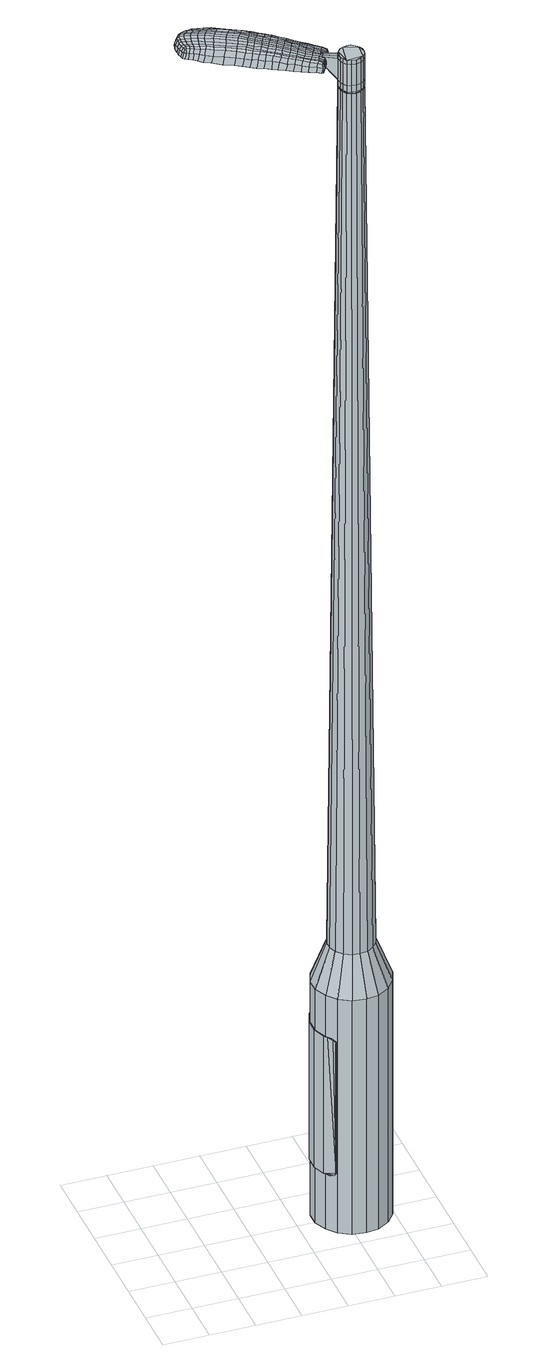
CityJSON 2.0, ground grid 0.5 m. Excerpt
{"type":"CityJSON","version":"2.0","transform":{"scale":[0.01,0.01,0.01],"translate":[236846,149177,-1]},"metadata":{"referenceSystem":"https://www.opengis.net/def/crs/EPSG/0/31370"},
"CityObjects":{
"object1":{"type":"GenericCityObject","attributes":{"cluster":70,"mean_distance_to_centroid":0.212,"new_centroid_x":236848.13,"new_centroid_y":149178.08,"mean_distance_to_camera":7.91,"H1":30.69,"H2":9.6,"Z_final":110.13,"cluster2":-1,"proj_x":236850.9,"proj_y":149173.03,"id_line":81438,"bearing_l":241.26,"distance":5.76,"orientation":"right","G_obj":151.26},"geometry":[{"type":"MultiSurface","lod":"2","boundaries":[[[0,1,2,3]],[[1,4,5,2]],[[4,6,7,5]],[[6,8,9,7]],[[8,10,11,9]],[[10,12,13,11]],[[12,14,15,13]],[[14,16,17,15]],[[16,18,19,17]],[[18,20,21,19]],[[20,22,23,21]],[[22,24,25,23]],[[24,26,27,25]],[[26,28,29,27]],[[28,30,31,29]],[[30,32,33,31]],[[32,34,35,33]],[[34,0,3,35]],[[36,37,38,39]],[[38,40,41,42]],[[41,43,42]],[[42,44,45,46]],[[45,47,46]],[[46,48,49,50]],[[49,51,50]],[[42,46,50,38]],[[50,52,39,38]],[[53,36,39]],[[2,5,7,35]],[[7,9,11,15]],[[11,13,15]],[[15,17,19,23]],[[19,21,23]],[[23,25,27,31]],[[27,29,31]],[[15,23,31,7]],[[31,33,35,7]],[[3,2,35]],[[1,0,54,55]],[[0,34,56,54]],[[34,32,57,56]],[[32,30,58,57]],[[30,28,59,58]],[[28,26,60,59]],[[26,24,61,60]],[[24,22,62,61]],[[22,20,63,62]],[[20,18,64,63]],[[18,16,65,64]],[[16,14,66,65]],[[14,12,67,66]],[[12,10,68,67]],[[10,8,69,68]],[[8,6,70,69]],[[6,4,71,70]],[[4,1,55,71]],[[55,54,72,73]],[[54,56,74,72]],[[56,57,75,74]],[[57,58,76,75]],[[58,59,77,76]],[[59,60,78,77]],[[60,61,79,78]],[[61,62,80,79]],[[62,63,81,80]],[[63,64,82,81]],[[64,65,83,82]],[[65,66,84,83]],[[66,67,85,84]],[[67,68,86,85]],[[68,69,87,86]],[[69,70,88,87]],[[70,71,89,88]],[[71,55,73,89]],[[90,91,92,73]],[[93,94,91,90]],[[75,95,94,93]],[[96,97,95,75]],[[98,99,97,96]],[[100,101,99,98]],[[102,103,101,100]],[[104,105,103,102]],[[106,107,105,104]],[[108,109,107,106]],[[83,110,109,108]],[[111,112,110,83]],[[85,113,112,111]],[[86,114,113,85]],[[115,116,114,86]],[[117,118,116,115]],[[89,119,118,117]],[[73,92,119,89]],[[120,121,122,123]],[[124,120,123,125]],[[126,124,125,127]],[[128,126,127,129]],[[130,128,129,131]],[[132,130,131,133]],[[134,132,133,135]],[[136,134,135,137]],[[138,136,137,139]],[[140,138,139,141]],[[142,140,141,143]],[[144,142,143,145]],[[146,144,145,147]],[[148,146,147,149]],[[150,148,149,151]],[[152,150,151,153]],[[72,90,73]],[[72,74,93,90]],[[74,75,93]],[[76,96,75]],[[76,77,98,96]],[[77,78,100,98]],[[78,79,102,100]],[[79,80,104,102]],[[80,81,106,104]],[[81,82,108,106]],[[82,83,108]],[[84,111,83]],[[84,85,111]],[[87,115,86]],[[87,88,117,115]],[[88,89,117]],[[154,92,91]],[[155,118,119]],[[155,156,116,118]],[[156,114,116]],[[157,112,113]],[[157,110,112]],[[158,109,110]],[[158,159,107,109]],[[159,160,105,107]],[[160,161,103,105]],[[161,162,101,103]],[[162,163,99,101]],[[163,164,97,99]],[[164,95,97]],[[165,94,95]],[[165,154,91,94]],[[39,52,152,166]],[[92,154,167,153]],[[53,39,166,121]],[[154,165,122,167]],[[36,53,121,120]],[[165,95,123,122]],[[37,36,120,124]],[[95,164,125,123]],[[38,37,124,126]],[[164,163,127,125]],[[40,38,126,128]],[[163,162,129,127]],[[41,40,128,130]],[[162,161,131,129]],[[43,41,130,132]],[[161,160,133,131]],[[42,43,132,134]],[[160,159,135,133]],[[44,42,134,136]],[[159,158,137,135]],[[45,44,136,138]],[[158,110,139,137]],[[47,45,138,140]],[[110,157,141,139]],[[46,47,140,142]],[[157,113,143,141]],[[48,46,142,144]],[[113,114,145,143]],[[49,48,144,146]],[[114,156,147,145]],[[51,49,146,148]],[[156,155,149,147]],[[50,51,148,150]],[[155,119,151,149]],[[52,50,150,152]],[[119,92,153,151]],[[152,153,168,169]],[[153,167,170,168]],[[167,122,171,170]],[[122,121,172,171]],[[121,166,173,172]],[[166,152,169,173]],[[174,175,176,177]],[[178,174,177,179]],[[174,178,180,181]],[[175,174,181,182]],[[183,184,185,186]],[[187,183,186,188]],[[183,187,189,190]],[[184,183,190,191]],[[192,193,194,195]],[[196,192,195,197]],[[192,196,198,199]],[[193,192,199,200]],[[201,202,203,204]],[[205,201,204,206]],[[201,205,207,208]],[[202,201,208,209]],[[210,211,212,213]],[[214,210,213,215]],[[210,214,216,217]],[[211,210,217,218]],[[219,220,221,222]],[[223,219,222,224]],[[219,223,225,226]],[[220,219,226,227]],[[228,229,230,231]],[[220,228,231,221]],[[228,220,227,232]],[[229,228,232,233]],[[234,235,236,237]],[[229,234,237,230]],[[234,229,233,238]],[[235,234,238,239]],[[240,178,179,241]],[[235,240,241,236]],[[240,235,239,242]],[[178,240,242,180]],[[243,244,245,246]],[[247,243,246,248]],[[243,247,249,250]],[[244,243,250,251]],[[252,253,254,255]],[[244,252,255,245]],[[252,244,251,256]],[[253,252,256,257]],[[258,259,260,261]],[[253,258,261,254]],[[258,253,257,262]],[[259,258,262,263]],[[264,265,266,267]],[[259,264,267,260]],[[264,259,263,268]],[[265,264,268,269]],[[270,175,182,271]],[[265,270,271,266]],[[270,265,269,272]],[[175,270,272,176]],[[273,274,275,276]],[[277,273,276,278]],[[273,277,279,280]],[[274,273,280,281]],[[282,283,284,285]],[[274,282,285,275]],[[282,274,281,286]],[[283,282,286,287]],[[288,289,290,291]],[[283,288,291,284]],[[288,283,287,292]],[[289,288,292,293]],[[294,187,188,295]],[[289,294,295,290]],[[294,289,293,296]],[[187,294,296,189]],[[297,298,299,300]],[[301,297,300,302]],[[297,301,303,304]],[[298,297,304,305]],[[306,307,308,309]],[[298,306,309,299]],[[306,298,305,310]],[[307,306,310,311]],[[312,313,314,315]],[[307,312,315,308]],[[312,307,311,316]],[[313,312,316,317]],[[318,319,320,321]],[[313,318,321,314]],[[318,313,317,322]],[[319,318,322,323]],[[324,184,191,325]],[[319,324,325,320]],[[324,319,323,326]],[[184,324,326,185]],[[327,213,212,328]],[[329,327,328,330]],[[327,329,331,332]],[[213,327,332,215]],[[333,329,330,334]],[[335,333,334,336]],[[333,335,337,338]],[[329,333,338,331]],[[339,335,336,340]],[[341,339,340,342]],[[339,341,343,344]],[[335,339,344,337]],[[345,341,342,346]],[[347,345,346,348]],[[345,347,349,350]],[[341,345,350,343]],[[351,347,348,352]],[[202,351,352,203]],[[351,202,209,353]],[[347,351,353,349]],[[354,355,200,199]],[[356,354,199,198]],[[354,356,357,358]],[[355,354,358,359]],[[360,361,359,358]],[[362,360,358,357]],[[360,362,363,364]],[[361,360,364,365]],[[366,367,365,364]],[[368,366,364,363]],[[366,368,369,370]],[[367,366,370,371]],[[372,373,371,370]],[[374,372,370,369]],[[372,374,207,205]],[[373,372,205,206]],[[375,376,377,378]],[[277,375,378,279]],[[375,277,278,379]],[[376,375,379,380]],[[381,196,197,382]],[[376,381,382,377]],[[381,376,380,383]],[[196,381,383,198]],[[384,385,386,387]],[[223,384,387,225]],[[384,223,224,388]],[[385,384,388,389]],[[390,391,392,393]],[[385,390,393,386]],[[390,385,389,394]],[[391,390,394,395]],[[396,193,200,397]],[[391,396,397,392]],[[396,391,395,398]],[[193,396,398,194]],[[399,400,401,402]],[[181,399,402,182]],[[399,181,180,403]],[[400,399,403,404]],[[405,406,407,408]],[[400,405,408,401]],[[405,400,404,409]],[[406,405,409,410]],[[411,204,203,412]],[[406,411,412,407]],[[411,406,410,413]],[[204,411,413,206]],[[414,415,416,417]],[[186,414,417,188]],[[414,186,185,418]],[[415,414,418,419]],[[420,208,207,421]],[[415,420,421,416]],[[420,415,419,422]],[[208,420,422,209]],[[423,424,425,426]],[[301,423,426,303]],[[423,301,302,427]],[[424,423,427,428]],[[429,214,215,430]],[[424,429,430,425]],[[429,424,428,431]],[[214,429,431,216]],[[432,433,434,435]],[[247,432,435,249]],[[432,247,248,436]],[[433,432,436,437]],[[438,439,440,441]],[[433,438,441,434]],[[438,433,437,442]],[[439,438,442,443]],[[444,211,218,445]],[[439,444,445,440]],[[444,439,443,446]],[[211,444,446,212]],[[447,448,437,436]],[[246,447,436,248]],[[447,246,245,449]],[[448,447,449,450]],[[451,452,443,442]],[[448,451,442,437]],[[451,448,450,453]],[[452,451,453,454]],[[455,328,212,446]],[[452,455,446,443]],[[455,452,454,456]],[[328,455,456,330]],[[457,458,459,460]],[[304,457,460,305]],[[457,304,303,426]],[[458,457,426,425]],[[461,332,331,462]],[[458,461,462,459]],[[461,458,425,430]],[[332,461,430,215]],[[463,464,450,449]],[[255,463,449,245]],[[463,255,254,465]],[[464,463,465,466]],[[467,468,454,453]],[[464,467,453,450]],[[467,464,466,469]],[[468,467,469,470]],[[471,334,330,456]],[[468,471,456,454]],[[471,468,470,472]],[[334,471,472,336]],[[473,474,475,476]],[[310,473,476,311]],[[473,310,305,460]],[[474,473,460,459]],[[477,338,337,478]],[[474,477,478,475]],[[477,474,459,462]],[[338,477,462,331]],[[479,480,466,465]],[[261,479,465,254]],[[479,261,260,481]],[[480,479,481,482]],[[483,484,470,469]],[[480,483,469,466]],[[483,480,482,485]],[[484,483,485,486]],[[487,340,336,472]],[[484,487,472,470]],[[487,484,486,488]],[[340,487,488,342]],[[489,490,491,492]],[[316,489,492,317]],[[489,316,311,476]],[[490,489,476,475]],[[493,344,343,494]],[[490,493,494,491]],[[493,490,475,478]],[[344,493,478,337]],[[495,496,482,481]],[[267,495,481,260]],[[495,267,266,497]],[[496,495,497,498]],[[499,500,486,485]],[[496,499,485,482]],[[499,496,498,501]],[[500,499,501,502]],[[503,346,342,488]],[[500,503,488,486]],[[503,500,502,504]],[[346,503,504,348]],[[505,506,507,508]],[[322,505,508,323]],[[505,322,317,492]],[[506,505,492,491]],[[509,350,349,510]],[[506,509,510,507]],[[509,506,491,494]],[[350,509,494,343]],[[511,512,498,497]],[[271,511,497,266]],[[511,271,182,402]],[[512,511,402,401]],[[513,514,502,501]],[[512,513,501,498]],[[513,512,401,408]],[[514,513,408,407]],[[515,352,348,504]],[[514,515,504,502]],[[515,514,407,412]],[[352,515,412,203]],[[516,517,419,418]],[[326,516,418,185]],[[516,326,323,508]],[[517,516,508,507]],[[518,353,209,422]],[[517,518,422,419]],[[518,517,507,510]],[[353,518,510,349]],[[519,520,380,379]],[[276,519,379,278]],[[519,276,275,521]],[[520,519,521,522]],[[523,356,198,383]],[[520,523,383,380]],[[523,520,522,524]],[[356,523,524,357]],[[525,526,527,528]],[[226,525,528,227]],[[525,226,225,387]],[[526,525,387,386]],[[529,530,531,532]],[[526,529,532,527]],[[529,526,386,393]],[[530,529,393,392]],[[533,355,359,534]],[[530,533,534,531]],[[533,530,392,397]],[[355,533,397,200]],[[535,536,522,521]],[[285,535,521,275]],[[535,285,284,537]],[[536,535,537,538]],[[539,362,357,524]],[[536,539,524,522]],[[539,536,538,540]],[[362,539,540,363]],[[541,542,543,544]],[[232,541,544,233]],[[541,232,227,528]],[[542,541,528,527]],[[545,546,547,548]],[[542,545,548,543]],[[545,542,527,532]],[[546,545,532,531]],[[549,361,365,550]],[[546,549,550,547]],[[549,546,531,534]],[[361,549,534,359]],[[551,552,538,537]],[[291,551,537,284]],[[551,291,290,553]],[[552,551,553,554]],[[555,368,363,540]],[[552,555,540,538]],[[555,552,554,556]],[[368,555,556,369]],[[557,558,559,560]],[[238,557,560,239]],[[557,238,233,544]],[[558,557,544,543]],[[561,562,563,564]],[[558,561,564,559]],[[561,558,543,548]],[[562,561,548,547]],[[565,367,371,566]],[[562,565,566,563]],[[565,562,547,550]],[[367,565,550,365]],[[567,568,554,553]],[[295,567,553,290]],[[567,295,188,417]],[[568,567,417,416]],[[569,374,369,556]],[[568,569,556,554]],[[569,568,416,421]],[[374,569,421,207]],[[570,571,404,403]],[[242,570,403,180]],[[570,242,239,560]],[[571,570,560,559]],[[572,573,410,409]],[[571,572,409,404]],[[572,571,559,564]],[[573,572,564,563]],[[574,373,206,413]],[[573,574,413,410]],[[574,573,563,566]],[[373,574,566,371]],[[575,576,577,578]],[[578,577,579,580]],[[581,579,577,582]],[[582,577,576,583]],[[584,585,586,587]],[[587,586,588,589]],[[590,588,586,591]],[[591,586,585,592]],[[593,594,595,596]],[[596,595,597,598]],[[599,597,595,600]],[[600,595,594,601]],[[602,603,604,605]],[[605,604,606,607]],[[608,606,604,609]],[[609,604,603,610]],[[611,612,613,614]],[[614,613,615,616]],[[617,615,613,618]],[[618,613,612,619]],[[620,621,622,623]],[[623,622,624,625]],[[626,624,622,627]],[[627,622,621,628]],[[629,630,631,632]],[[632,631,621,620]],[[628,621,631,633]],[[633,631,630,634]],[[635,636,637,638]],[[638,637,630,629]],[[634,630,637,639]],[[639,637,636,640]],[[580,579,641,642]],[[642,641,636,635]],[[640,636,641,643]],[[643,641,579,581]],[[644,645,646,647]],[[647,646,648,649]],[[650,648,646,651]],[[651,646,645,652]],[[653,654,655,656]],[[656,655,645,644]],[[652,645,655,657]],[[657,655,654,658]],[[659,660,661,662]],[[662,661,654,653]],[[658,654,661,663]],[[663,661,660,664]],[[665,666,667,668]],[[668,667,660,659]],[[664,660,667,669]],[[669,667,666,670]],[[583,576,671,672]],[[672,671,666,665]],[[670,666,671,673]],[[673,671,576,575]],[[674,675,676,677]],[[677,676,678,679]],[[680,678,676,681]],[[681,676,675,682]],[[683,684,685,686]],[[686,685,675,674]],[[682,675,685,687]],[[687,685,684,688]],[[689,690,691,692]],[[692,691,684,683]],[[688,684,691,693]],[[693,691,690,694]],[[589,588,695,696]],[[696,695,690,689]],[[694,690,695,697]],[[697,695,588,590]],[[698,699,700,701]],[[701,700,702,703]],[[704,702,700,705]],[[705,700,699,706]],[[707,708,709,710]],[[710,709,699,698]],[[706,699,709,711]],[[711,709,708,712]],[[713,714,715,716]],[[716,715,708,707]],[[712,708,715,717]],[[717,715,714,718]],[[719,720,721,722]],[[722,721,714,713]],[[718,714,721,723]],[[723,721,720,724]],[[592,585,725,726]],[[726,725,720,719]],[[724,720,725,727]],[[727,725,585,584]],[[611,614,728,729]],[[729,728,730,731]],[[732,730,728,733]],[[733,728,614,616]],[[731,730,734,735]],[[735,734,736,737]],[[738,736,734,739]],[[739,734,730,732]],[[737,736,740,741]],[[741,740,742,743]],[[744,742,740,745]],[[745,740,736,738]],[[743,742,746,747]],[[747,746,748,749]],[[750,748,746,751]],[[751,746,742,744]],[[749,748,752,753]],[[753,752,603,602]],[[610,603,752,754]],[[754,752,748,750]],[[601,755,756,600]],[[600,756,757,599]],[[758,757,756,759]],[[759,756,755,760]],[[760,761,762,759]],[[759,762,763,758]],[[764,763,762,765]],[[765,762,761,766]],[[766,767,768,765]],[[765,768,769,764]],[[770,769,768,771]],[[771,768,767,772]],[[772,773,774,771]],[[771,774,775,770]],[[608,775,774,606]],[[606,774,773,607]],[[776,777,778,779]],[[779,778,678,680]],[[679,678,778,780]],[[780,778,777,781]],[[598,597,782,783]],[[783,782,777,776]],[[781,777,782,784]],[[784,782,597,599]],[[785,786,787,788]],[[788,787,624,626]],[[625,624,787,789]],[[789,787,786,790]],[[791,792,793,794]],[[794,793,786,785]],[[790,786,793,795]],[[795,793,792,796]],[[601,594,797,798]],[[798,797,792,791]],[[796,792,797,799]],[[799,797,594,593]],[[800,801,802,803]],[[803,802,582,583]],[[581,582,802,804]],[[804,802,801,805]],[[806,807,808,809]],[[809,808,801,800]],[[805,801,808,810]],[[810,808,807,811]],[[602,605,812,813]],[[813,812,807,806]],[[811,807,812,814]],[[814,812,605,607]],[[815,816,817,818]],[[818,817,587,589]],[[584,587,817,819]],[[819,817,816,820]],[[608,609,821,822]],[[822,821,816,815]],[[820,816,821,823]],[[823,821,609,610]],[[824,825,826,827]],[[827,826,702,704]],[[703,702,826,828]],[[828,826,825,829]],[[616,615,830,831]],[[831,830,825,824]],[[829,825,830,832]],[[832,830,615,617]],[[833,834,648,835]],[[835,648,650]],[[649,648,836]],[[836,648,834,837]],[[838,839,840,841]],[[841,840,834,833]],[[837,834,840,842]],[[842,840,839,843]],[[619,612,844,845]],[[845,844,839,838]],[[843,839,844,846]],[[846,844,612,611]],[[837,847,848,836]],[[836,848,647,649]],[[644,647,848,849]],[[849,848,847,850]],[[843,851,852,842]],[[842,852,847,837]],[[850,847,852,853]],[[853,852,851,854]],[[611,729,855,846]],[[846,855,851,843]],[[854,851,855,856]],[[856,855,729,731]],[[857,858,859,860]],[[860,859,705,706]],[[704,705,859,827]],[[827,859,858,824]],[[732,733,861,862]],[[862,861,858,857]],[[824,858,861,831]],[[831,861,733,616]],[[850,863,864,849]],[[849,864,656,644]],[[653,656,864,865]],[[864,863,865]],[[854,866,867,853]],[[853,867,863,850]],[[865,863,867,868]],[[868,867,866,869]],[[731,735,870,856]],[[856,870,866,854]],[[869,866,870,871]],[[871,870,735,737]],[[872,873,874,875]],[[875,874,711,712]],[[706,711,874,860]],[[860,874,873,857]],[[738,739,876,877]],[[877,876,873,872]],[[857,873,876,862]],[[862,876,739,732]],[[878,879,865]],[[865,879,662,653]],[[659,662,879,880]],[[880,879,878,881]],[[869,882,883,868]],[[868,883,878,865]],[[881,878,883,884]],[[884,883,882,885]],[[737,741,886,871]],[[871,886,882,869]],[[885,882,886,887]],[[887,886,741,743]],[[888,889,890,891]],[[891,890,717,718]],[[712,717,890,875]],[[875,890,889,872]],[[744,745,892,893]],[[893,892,889,888]],[[872,889,892,877]],[[877,892,745,738]],[[881,894,895,880]],[[880,895,668,659]],[[665,668,895,896]],[[896,895,894,897]],[[885,898,899,884]],[[884,899,894,881]],[[897,894,899,900]],[[900,899,898,901]],[[743,747,902,887]],[[887,902,898,885]],[[901,898,902,903]],[[903,902,747,749]],[[904,905,906,907]],[[907,906,723,724]],[[718,723,906,891]],[[891,906,905,888]],[[750,751,908,909]],[[909,908,905,904]],[[888,905,908,893]],[[893,908,751,744]],[[897,910,911,896]],[[896,911,672,665]],[[583,672,911,803]],[[803,911,910,800]],[[901,912,913,900]],[[900,913,910,897]],[[800,910,913,809]],[[809,913,912,806]],[[749,753,914,903]],[[903,914,912,901]],[[806,912,914,813]],[[813,914,753,602]],[[820,915,916,819]],[[819,916,727,584]],[[724,727,916,907]],[[907,916,915,904]],[[610,754,917,823]],[[823,917,915,820]],[[904,915,917,909]],[[909,917,754,750]],[[781,918,919,780]],[[780,919,677,679]],[[674,677,919,920]],[[920,919,918,921]],[[599,757,922,784]],[[784,922,918,781]],[[921,918,922,923]],[[923,922,757,758]],[[924,925,926,927]],[[927,926,627,628]],[[626,627,926,788]],[[788,926,925,785]],[[928,929,930,931]],[[931,930,925,924]],[[785,925,930,794]],[[794,930,929,791]],[[760,755,932,933]],[[933,932,929,928]],[[791,929,932,798]],[[798,932,755,601]],[[921,934,935,920]],[[920,935,686,674]],[[683,686,935,936]],[[936,935,934,937]],[[758,763,938,923]],[[923,938,934,921]],[[937,934,938,939]],[[939,938,763,764]],[[940,941,942,943]],[[943,942,633,634]],[[628,633,942,927]],[[927,942,941,924]],[[944,945,946,947]],[[947,946,941,940]],[[924,941,946,931]],[[931,946,945,928]],[[766,761,948,949]],[[949,948,945,944]],[[928,945,948,933]],[[933,948,761,760]],[[937,950,951,936]],[[936,951,692,683]],[[689,692,951,952]],[[952,951,950,953]],[[764,769,954,939]],[[939,954,950,937]],[[953,950,954,955]],[[955,954,769,770]],[[956,957,958,959]],[[959,958,639,640]],[[634,639,958,943]],[[943,958,957,940]],[[960,961,962,963]],[[963,962,957,956]],[[940,957,962,947]],[[947,962,961,944]],[[772,767,964,965]],[[965,964,961,960]],[[944,961,964,949]],[[949,964,767,766]],[[953,966,967,952]],[[952,967,696,689]],[[589,696,967,818]],[[818,967,966,815]],[[770,775,968,955]],[[955,968,966,953]],[[815,966,968,822]],[[822,968,775,608]],[[805,969,970,804]],[[804,970,643,581]],[[640,643,970,959]],[[959,970,969,956]],[[811,971,972,810]],[[810,972,969,805]],[[956,969,972,963]],[[963,972,971,960]],[[607,773,973,814]],[[814,973,971,811]],[[960,971,973,965]],[[965,973,773,772]],[[575,578,177,176]],[[578,580,179,177]],[[590,591,190,189]],[[591,592,191,190]],[[593,596,195,194]],[[596,598,197,195]],[[617,618,217,216]],[[618,619,218,217]],[[620,623,222,221]],[[623,625,224,222]],[[629,632,231,230]],[[632,620,221,231]],[[635,638,237,236]],[[638,629,230,237]],[[580,642,241,179]],[[642,635,236,241]],[[650,651,250,249]],[[651,652,251,250]],[[652,657,256,251]],[[657,658,257,256]],[[658,663,262,257]],[[663,664,263,262]],[[664,669,268,263]],[[669,670,269,268]],[[670,673,272,269]],[[673,575,176,272]],[[680,681,280,279]],[[681,682,281,280]],[[682,687,286,281]],[[687,688,287,286]],[[688,693,292,287]],[[693,694,293,292]],[[694,697,296,293]],[[697,590,189,296]],[[698,701,300,299]],[[701,703,302,300]],[[707,710,309,308]],[[710,698,299,309]],[[713,716,315,314]],[[716,707,308,315]],[[719,722,321,320]],[[722,713,314,321]],[[592,726,325,191]],[[726,719,320,325]],[[776,779,378,377]],[[779,680,279,378]],[[598,783,382,197]],[[783,776,377,382]],[[625,789,388,224]],[[789,790,389,388]],[[790,795,394,389]],[[795,796,395,394]],[[796,799,398,395]],[[799,593,194,398]],[[703,828,427,302]],[[828,829,428,427]],[[829,832,431,428]],[[832,617,216,431]],[[833,835,435,434]],[[835,650,249,435]],[[838,841,441,440]],[[841,833,434,441]],[[619,845,445,218]],[[845,838,440,445]],[[974,975,976,977]],[[978,979,977,976]],[[980,981,982,983]],[[984,985,986,987]],[[975,988,989,976]],[[990,978,976,989]],[[991,980,983,992]],[[993,994,985,984]],[[988,995,996,989]],[[996,997,990,989]],[[998,991,992,999]],[[1000,994,993,1001]],[[995,1002,1003,996]],[[1003,1004,997,996]],[[1005,998,999,1006]],[[1007,1000,1001,1008]],[[1009,1010,1011,1012]],[[1013,1014,1010,1009]],[[1013,1015,1016,1014]],[[1015,1017,1018,1016]],[[1019,1020,1021,1022]],[[1023,1024,1020,1019]],[[1025,1026,1024,1023]],[[1027,1028,1026,1025]],[[1022,1011,1010,1019]],[[1019,1010,1014,1023]],[[1014,1016,1025,1023]],[[1016,1018,1027,1025]],[[983,982,979,978]],[[992,983,978,990]],[[997,999,992,990]],[[1004,1006,999,997]],[[984,987,981,980]],[[993,984,980,991]],[[1001,993,991,998]],[[1008,1001,998,1005]],[[985,1009,1012,986]],[[994,1013,1009,985]],[[1015,1013,994,1000]],[[1017,1015,1000,1007]],[[1029,1030,1031,1032]],[[1031,1033,1034,1035]],[[1031,1035,1036,1037]],[[1031,1037,1032]],[[1038,1029,1032,1039]],[[1040,1039,1032,1041]],[[1042,1041,1032]],[[1043,1031,1030,1044]],[[1045,1043,1044,1046]],[[1047,1045,1046,1048]],[[1049,1047,1048,1050]],[[1051,1049,1050,1052]],[[1052,1053,1054,1055]],[[1052,1055,1056,1057]],[[1052,1057,1058,1059]],[[1058,1060,1061,1062]],[[1058,1062,1063,1064]],[[1058,1064,1059]],[[1052,1059,1051]],[[1065,1066,1030,1029]],[[1067,1068,1033,1031]],[[1069,1070,1042,1032]],[[1066,1071,1044,1030]],[[1072,1067,1031,1043]],[[1071,1073,1046,1044]],[[1074,1072,1043,1045]],[[1073,1075,1048,1046]],[[1076,1074,1045,1047]],[[1075,1077,1050,1048]],[[1078,1076,1047,1049]],[[1077,1079,1052,1050]],[[1080,1078,1049,1051]],[[1079,1081,1053,1052]],[[1082,1083,1060,1058]],[[1084,1080,1051,1059]],[[1054,1053,1081,1085]],[[1055,1054,1085,1086]],[[1056,1055,1086,1087]],[[1057,1056,1087,1088]],[[1058,1057,1088,1082]],[[1089,1065,1029,1038]],[[1090,1089,1038,1039]],[[1091,1090,1039,1040]],[[1092,1091,1040,1041]],[[1070,1092,1041,1042]],[[1034,1033,1068,1093]],[[1061,1060,1083,1094]],[[1035,1034,1093,1095]],[[1036,1035,1095,1096]],[[1037,1036,1096,1097]],[[1032,1037,1097,1069]],[[1062,1061,1094,1098]],[[1063,1062,1098,1099]],[[1064,1063,1099,1100]],[[1059,1064,1100,1084]]]}]}
},
"vertices":[
[174,127,384],[183,139,384],[183,139,96],[174,127,96],[195,146,384],[195,146,96],[210,149,384],[210,149,96],[224,147,384],[224,147,96],[237,140,384],[237,140,96],[247,129,384],[247,129,96],[252,115,384],[252,115,96],[253,100,384],[253,100,96],[248,87,384],[248,87,96],[239,75,384],[239,75,96],[226,67,384],[226,67,96],[212,65,384],[212,65,96],[197,67,384],[197,67,96],[184,74,384],[184,74,96],[175,85,384],[175,85,96],[169,99,384],[169,99,96],[169,113,384],[169,113,96],[198,104,1524],[199,100,1524],[202,96,1524],[199,113,1524],[206,94,1524],[211,93,1524],[220,97,1524],[216,94,1524],[223,100,1524],[224,105,1524],[222,114,1524],[224,110,1524],[219,117,1524],[215,120,1524],[206,119,1524],[210,120,1524],[202,117,1524],[197,109,1524],[189,119,429],[194,126,429],[186,111,429],[186,102,429],[189,94,429],[195,87,429],[203,83,429],[211,82,429],[220,83,429],[227,88,429],[233,95,429],[236,103,429],[235,112,429],[232,120,429],[227,127,429],[219,131,429],[210,132,429],[202,130,429],[199,113,1483],[202,117,1483],[197,109,1483],[198,104,1483],[199,100,1483],[202,96,1483],[206,94,1483],[211,93,1483],[216,94,1483],[220,97,1483],[223,100,1483],[224,105,1483],[224,110,1483],[222,114,1483],[219,117,1483],[215,120,1483],[210,120,1483],[206,119,1483],[200,113,1483],[200,113,1485],[202,117,1485],[198,109,1483],[198,109,1485],[198,104,1485],[200,100,1483],[200,100,1485],[203,97,1483],[203,97,1485],[207,95,1483],[207,95,1485],[211,94,1483],[211,94,1485],[215,95,1483],[215,95,1485],[219,97,1483],[219,97,1485],[222,101,1483],[222,101,1485],[224,105,1485],[223,109,1483],[223,109,1485],[222,114,1485],[219,117,1485],[215,119,1483],[215,119,1485],[211,120,1483],[211,120,1485],[206,119,1485],[198,104,1519],[197,109,1519],[197,109,1493],[198,104,1493],[199,100,1519],[199,100,1493],[202,96,1519],[202,96,1493],[206,94,1519],[206,94,1493],[211,93,1519],[211,93,1493],[216,94,1519],[216,94,1493],[220,97,1519],[220,97,1493],[223,100,1519],[223,100,1493],[224,105,1519],[224,105,1493],[224,110,1519],[224,110,1493],[222,114,1519],[222,114,1493],[219,117,1519],[219,117,1493],[215,120,1519],[215,120,1493],[210,120,1519],[210,120,1493],[206,119,1519],[206,119,1493],[202,117,1519],[202,117,1493],[199,113,1485],[210,120,1485],[215,120,1485],[224,110,1485],[223,100,1485],[220,97,1485],[216,94,1485],[211,93,1485],[206,94,1485],[202,96,1485],[199,100,1485],[197,109,1485],[199,113,1519],[199,113,1493],[184,125,1513],[184,125,1518],[183,122,1513],[181,120,1513],[181,120,1518],[183,122,1518],[127,175,1519],[133,171,1518],[133,173,1509],[127,177,1510],[120,179,1519],[119,181,1510],[120,178,1526],[127,173,1525],[133,170,1525],[108,141,1519],[115,138,1518],[116,139,1525],[110,142,1525],[101,145,1519],[102,146,1526],[99,145,1510],[106,141,1510],[113,138,1509],[52,192,1519],[54,195,1519],[53,196,1513],[52,192,1513],[51,188,1519],[51,188,1513],[53,187,1524],[54,191,1524],[56,195,1524],[117,157,1530],[124,153,1529],[125,156,1529],[119,159,1530],[109,161,1531],[111,164,1531],[108,158,1530],[116,153,1530],[122,150,1529],[188,118,1512],[190,120,1512],[189,121,1517],[187,119,1517],[187,115,1512],[186,116,1517],[186,115,1506],[187,118,1506],[189,121,1506],[75,202,1519],[78,201,1519],[77,203,1512],[74,204,1512],[72,203,1518],[72,205,1512],[72,202,1522],[74,201,1523],[77,200,1524],[82,199,1519],[87,197,1519],[87,199,1512],[82,201,1512],[82,198,1524],[87,196,1525],[92,194,1519],[99,191,1519],[99,193,1511],[92,196,1511],[92,193,1526],[99,189,1526],[109,185,1519],[109,187,1510],[110,184,1526],[190,136,1513],[183,140,1513],[183,139,1518],[190,135,1517],[194,133,1512],[193,133,1516],[194,134,1506],[189,137,1507],[183,141,1507],[177,144,1514],[171,148,1515],[171,146,1520],[177,143,1519],[177,146,1507],[170,150,1507],[164,152,1515],[158,156,1516],[158,154,1522],[164,150,1521],[164,154,1508],[158,158,1508],[152,160,1517],[145,164,1517],[146,162,1524],[152,158,1523],[151,162,1508],[145,166,1509],[139,168,1518],[139,166,1524],[139,170,1509],[57,171,1519],[59,169,1519],[60,170,1524],[57,172,1523],[55,173,1518],[56,174,1522],[53,172,1512],[55,171,1512],[58,169,1512],[63,167,1519],[68,164,1519],[69,164,1525],[64,168,1524],[62,166,1512],[66,163,1512],[73,160,1519],[80,156,1519],[81,157,1526],[74,161,1526],[71,160,1511],[78,156,1511],[90,151,1519],[92,152,1526],[88,150,1510],[175,109,1513],[168,113,1513],[167,112,1507],[174,109,1507],[180,107,1512],[179,107,1506],[180,108,1516],[176,110,1517],[169,113,1518],[161,116,1514],[155,119,1515],[153,119,1507],[160,115,1507],[163,117,1519],[156,120,1520],[148,122,1515],[141,126,1516],[139,125,1508],[146,122,1508],[149,123,1521],[143,126,1522],[134,129,1517],[128,132,1517],[126,131,1509],[133,128,1508],[136,130,1523],[129,133,1524],[121,135,1518],[119,134,1509],[123,136,1524],[183,121,1519],[184,123,1519],[176,125,1520],[177,127,1520],[175,122,1520],[181,119,1519],[169,128,1522],[171,131,1522],[163,132,1523],[164,134,1523],[161,129,1523],[168,126,1521],[156,135,1524],[158,138,1524],[150,139,1525],[151,141,1525],[148,136,1525],[155,133,1524],[143,142,1526],[145,145,1526],[137,146,1527],[138,149,1527],[135,143,1527],[142,140,1526],[130,150,1528],[132,152,1528],[129,146,1528],[56,190,1527],[58,193,1527],[55,186,1526],[59,184,1527],[60,188,1528],[62,191,1528],[66,185,1529],[68,188,1529],[65,181,1528],[71,177,1530],[72,181,1530],[74,184,1530],[79,178,1531],[81,181,1531],[77,174,1530],[85,169,1531],[87,173,1531],[89,176,1531],[98,167,1531],[100,170,1531],[96,163,1531],[53,175,1518],[52,178,1519],[51,178,1513],[52,174,1513],[55,175,1523],[54,178,1523],[52,183,1519],[51,183,1513],[53,182,1524],[70,203,1518],[67,203,1518],[68,202,1523],[71,202,1523],[70,205,1513],[67,204,1513],[63,202,1519],[60,200,1519],[61,199,1524],[65,201,1523],[63,203,1513],[59,201,1513],[57,198,1519],[58,197,1524],[56,199,1513],[127,172,1528],[126,170,1528],[132,166,1528],[133,168,1527],[119,176,1528],[118,175,1529],[124,168,1529],[122,165,1530],[129,161,1529],[130,164,1528],[116,172,1529],[115,170,1530],[121,162,1530],[127,159,1529],[113,167,1531],[111,144,1528],[112,146,1529],[104,150,1529],[103,148,1528],[117,140,1527],[118,142,1528],[114,149,1529],[106,153,1530],[120,146,1528],[182,107,1512],[183,109,1512],[183,110,1517],[182,109,1517],[181,107,1506],[182,109,1506],[185,112,1512],[184,113,1517],[184,112,1506],[195,131,1512],[195,129,1512],[194,130,1506],[195,132,1506],[194,131,1517],[193,129,1517],[193,127,1512],[192,125,1512],[192,126,1506],[193,128,1506],[192,127,1517],[191,125,1517],[191,123,1512],[190,123,1506],[190,123,1517],[189,133,1519],[189,132,1519],[183,137,1520],[182,136,1520],[187,130,1519],[186,128,1519],[181,134,1520],[180,132,1520],[185,126,1519],[179,129,1520],[177,111,1519],[178,113,1519],[171,116,1520],[170,114,1520],[179,116,1519],[173,119,1520],[177,141,1521],[176,140,1521],[170,145,1522],[169,144,1522],[175,138,1521],[173,135,1521],[168,142,1522],[167,139,1523],[172,133,1522],[166,137,1523],[163,118,1521],[164,119,1521],[158,123,1522],[157,121,1522],[166,122,1521],[160,126,1522],[164,149,1523],[163,147,1523],[158,153,1524],[157,151,1524],[162,145,1523],[160,143,1524],[155,149,1525],[154,147,1525],[159,140,1524],[153,144,1525],[150,124,1523],[151,126,1523],[145,129,1524],[143,128,1524],[153,129,1524],[146,133,1525],[151,157,1525],[150,155,1525],[145,161,1526],[144,159,1526],[149,153,1526],[148,150,1526],[143,157,1527],[141,154,1527],[146,148,1526],[140,151,1527],[137,131,1525],[138,133,1525],[131,136,1526],[130,134,1526],[140,136,1526],[133,139,1527],[139,164,1527],[138,163,1527],[137,160,1527],[135,158,1528],[133,155,1528],[124,137,1527],[125,139,1527],[127,143,1528],[57,174,1525],[56,177,1525],[60,172,1526],[59,175,1526],[55,181,1526],[59,179,1527],[73,201,1525],[70,200,1525],[73,199,1526],[76,199,1525],[67,200,1525],[64,198,1526],[67,196,1527],[70,198,1526],[61,196,1526],[65,194,1527],[64,169,1526],[64,172,1527],[69,166,1527],[69,168,1528],[64,176,1528],[70,173,1529],[80,197,1526],[78,197,1527],[84,194,1528],[86,195,1527],[76,195,1527],[73,193,1528],[79,190,1529],[82,192,1528],[70,191,1528],[76,187,1530],[75,163,1528],[75,165,1529],[82,159,1528],[82,161,1529],[76,169,1529],[84,165,1530],[91,192,1528],[90,191,1528],[97,187,1529],[99,188,1528],[87,189,1529],[85,187,1530],[93,182,1530],[95,185,1530],[83,184,1530],[91,179,1531],[92,153,1529],[93,155,1529],[95,159,1530],[109,182,1528],[107,181,1529],[106,179,1530],[104,176,1530],[102,173,1531],[132,172,1509],[132,170,1518],[126,173,1518],[126,175,1509],[119,178,1519],[118,180,1510],[119,176,1525],[126,172,1525],[132,168,1525],[117,141,1525],[116,140,1518],[109,143,1518],[111,144,1525],[102,147,1519],[103,148,1525],[100,146,1510],[107,143,1509],[114,139,1509],[55,194,1513],[56,194,1519],[54,191,1519],[54,192,1513],[54,188,1519],[53,188,1513],[55,187,1524],[56,191,1524],[57,193,1524],[125,156,1528],[124,153,1528],[117,157,1529],[119,160,1529],[109,161,1529],[111,164,1529],[108,158,1529],[116,154,1529],[122,150,1528],[187,122,1516],[188,121,1512],[186,119,1512],[186,120,1516],[185,116,1512],[184,117,1516],[184,117,1506],[186,119,1506],[187,122,1506],[77,201,1512],[77,199,1519],[74,200,1518],[74,202,1512],[72,201,1518],[72,203,1512],[72,200,1522],[74,199,1523],[77,198,1523],[86,197,1512],[86,195,1519],[81,197,1519],[81,199,1512],[81,196,1524],[86,194,1525],[98,191,1511],[99,189,1519],[92,193,1519],[91,194,1511],[92,191,1525],[99,187,1526],[108,184,1519],[108,185,1510],[109,182,1526],[182,137,1518],[182,138,1513],[188,134,1513],[188,133,1517],[193,131,1512],[192,131,1515],[192,133,1506],[188,136,1506],[182,140,1507],[170,145,1520],[169,146,1514],[176,142,1514],[176,141,1519],[176,144,1507],[169,148,1507],[157,153,1522],[157,154,1516],[163,150,1515],[163,149,1521],[163,152,1508],[157,156,1508],[144,160,1523],[144,162,1517],[151,158,1516],[151,157,1522],[150,160,1508],[144,164,1508],[138,166,1517],[138,164,1524],[138,168,1509],[61,172,1523],[61,171,1519],[58,173,1518],[59,174,1523],[56,174,1518],[57,175,1522],[55,174,1512],[56,172,1512],[59,170,1512],[70,166,1525],[69,165,1519],[64,168,1519],[66,169,1524],[63,168,1512],[68,165,1512],[82,159,1526],[81,158,1519],[74,162,1519],[76,163,1525],[73,161,1511],[79,157,1511],[91,153,1519],[93,153,1526],[89,152,1510],[168,114,1507],[169,115,1513],[176,111,1513],[174,111,1506],[180,109,1512],[179,109,1506],[180,110,1515],[177,112,1517],[170,115,1518],[154,120,1507],[155,121,1514],[162,118,1514],[161,117,1507],[163,118,1519],[157,122,1520],[140,127,1508],[142,127,1516],[149,124,1515],[147,124,1508],[150,125,1521],[143,128,1522],[127,133,1508],[129,134,1517],[135,131,1516],[133,130,1508],[137,131,1522],[130,135,1523],[122,137,1517],[120,136,1509],[123,138,1524],[182,122,1518],[183,124,1518],[175,125,1519],[177,127,1519],[174,122,1519],[180,119,1518],[169,129,1520],[170,131,1520],[162,132,1521],[164,134,1521],[161,130,1521],[168,126,1520],[156,136,1523],[157,138,1523],[149,139,1524],[151,142,1524],[148,136,1524],[154,133,1523],[143,143,1525],[144,145,1525],[136,146,1526],[138,149,1526],[135,143,1526],[141,140,1525],[130,150,1527],[131,152,1527],[128,147,1527],[59,192,1526],[58,189,1526],[57,186,1525],[60,184,1526],[61,187,1526],[63,190,1526],[68,187,1528],[67,184,1528],[65,181,1527],[72,177,1528],[73,181,1529],[75,184,1529],[81,181,1530],[79,178,1530],[78,174,1529],[85,170,1530],[87,173,1530],[89,176,1530],[100,170,1530],[98,167,1530],[96,164,1530],[53,178,1513],[55,178,1518],[55,176,1518],[54,175,1512],[57,176,1523],[56,178,1523],[54,183,1519],[53,183,1513],[55,182,1523],[68,200,1523],[68,201,1518],[70,201,1518],[71,200,1523],[70,203,1512],[67,202,1512],[62,198,1523],[61,199,1519],[64,200,1519],[65,199,1523],[64,201,1513],[60,199,1513],[58,197,1519],[60,196,1524],[58,197,1513],[131,166,1527],[125,170,1527],[126,171,1527],[132,167,1526],[118,175,1527],[118,174,1528],[128,161,1528],[122,165,1528],[124,168,1528],[130,164,1527],[116,172,1528],[114,169,1529],[120,162,1529],[127,159,1528],[112,167,1529],[104,150,1528],[112,146,1527],[111,145,1527],[104,149,1527],[118,142,1526],[118,143,1527],[114,150,1528],[106,154,1528],[120,147,1527],[181,111,1516],[181,110,1512],[181,109,1512],[181,110,1516],[180,109,1506],[180,110,1506],[183,113,1512],[182,114,1516],[182,113,1506],[192,131,1506],[193,130,1512],[193,132,1506],[192,131,1516],[192,130,1516],[190,127,1506],[190,126,1512],[191,128,1512],[191,129,1506],[190,128,1516],[189,126,1516],[189,124,1512],[188,124,1506],[188,124,1516],[188,132,1518],[188,133,1518],[182,137,1519],[182,136,1519],[185,128,1518],[187,130,1518],[181,134,1519],[179,132,1519],[184,126,1518],[178,130,1519],[171,117,1519],[177,113,1518],[177,112,1518],[170,116,1519],[179,116,1518],[172,119,1519],[175,140,1520],[176,141,1520],[169,144,1521],[173,135,1520],[174,138,1520],[168,142,1521],[166,139,1521],[171,133,1520],[165,137,1521],[157,123,1521],[164,120,1520],[164,119,1520],[157,122,1521],[166,123,1520],[159,126,1521],[162,147,1522],[163,148,1522],[157,152,1523],[156,151,1523],[160,143,1522],[161,145,1522],[155,149,1523],[153,147,1524],[159,141,1523],[152,144,1524],[144,130,1523],[151,127,1522],[150,126,1522],[144,129,1523],[153,130,1522],[146,133,1523],[150,155,1524],[150,156,1524],[144,160,1525],[143,159,1525],[147,150,1525],[149,153,1524],[142,157,1525],[141,154,1526],[146,148,1525],[139,151,1526],[131,137,1525],[138,133,1524],[137,132,1524],[131,135,1525],[139,136,1524],[133,140,1525],[137,162,1526],[138,163,1526],[134,158,1527],[136,160,1526],[133,155,1527],[125,140,1526],[124,139,1526],[126,143,1526],[58,177,1524],[58,175,1524],[61,173,1525],[60,175,1525],[57,181,1525],[60,179,1525],[74,198,1525],[70,199,1524],[73,199,1524],[76,198,1525],[68,195,1526],[64,197,1525],[67,198,1524],[71,197,1525],[62,195,1525],[65,193,1526],[65,172,1526],[65,170,1526],[71,167,1526],[70,169,1527],[65,176,1526],[71,173,1527],[84,193,1527],[78,195,1526],[80,196,1526],[86,193,1526],[79,189,1528],[73,192,1527],[76,194,1526],[82,191,1527],[70,190,1527],[77,187,1528],[76,166,1527],[76,164,1527],[83,160,1527],[83,162,1528],[77,170,1528],[84,166,1529],[97,186,1528],[90,190,1527],[91,190,1527],[98,187,1527],[93,182,1529],[85,186,1529],[87,188,1528],[95,184,1528],[83,183,1529],[91,179,1530],[93,156,1528],[93,154,1528],[95,160,1529],[107,180,1528],[108,181,1528],[103,176,1529],[105,178,1529],[101,173,1530],[193,133,1508],[190,127,1508],[162,143,1509],[165,150,1509],[143,154,1510],[147,162,1510],[109,174,1512],[113,182,1512],[129,173,1511],[124,165,1511],[93,183,1513],[81,189,1514],[85,196,1514],[97,191,1513],[186,121,1508],[158,136,1509],[139,147,1510],[104,166,1512],[120,157,1511],[88,174,1513],[77,181,1514],[183,115,1508],[154,129,1509],[135,139,1510],[100,158,1512],[115,149,1511],[72,173,1514],[84,166,1513],[180,109,1508],[150,122,1509],[131,132,1510],[95,149,1512],[111,141,1511],[68,165,1514],[79,158,1513],[69,195,1514],[64,196,1514],[67,202,1514],[73,202,1514],[65,187,1514],[61,190,1514],[61,180,1514],[57,183,1514],[57,173,1514],[54,177,1514],[59,196,1515],[54,194,1515],[55,195,1515],[61,200,1515],[56,192,1515],[54,193,1515],[54,188,1515],[53,192,1515],[52,184,1515],[53,191,1515],[176,82,334],[173,85,334],[173,85,165],[182,74,171],[176,82,165],[178,79,165],[180,77,166],[181,75,167],[182,74,169],[178,79,334],[180,77,333],[181,75,332],[182,74,331],[182,74,328],[168,99,165],[168,99,334],[168,114,165],[168,114,334],[173,128,165],[173,128,334],[182,140,165],[182,140,334],[194,148,165],[194,148,334],[199,149,334],[202,149,334],[205,150,333],[207,150,332],[208,151,331],[209,151,328],[199,149,165],[209,151,171],[208,151,169],[207,150,167],[205,150,166],[202,149,165],[178,84,334],[175,87,334],[175,87,165],[178,84,165],[184,76,171],[184,76,328],[171,100,334],[171,100,165],[170,113,334],[170,113,165],[175,127,334],[175,127,165],[184,138,334],[184,138,165],[195,145,334],[195,145,165],[199,146,334],[209,148,328],[209,148,171],[199,146,165],[203,147,334],[206,147,333],[208,148,332],[209,148,331],[180,81,334],[182,79,333],[183,77,332],[184,76,331],[180,81,165],[209,148,169],[182,79,166],[183,77,167],[184,76,169],[208,148,167],[206,147,166],[203,147,165]
]}
